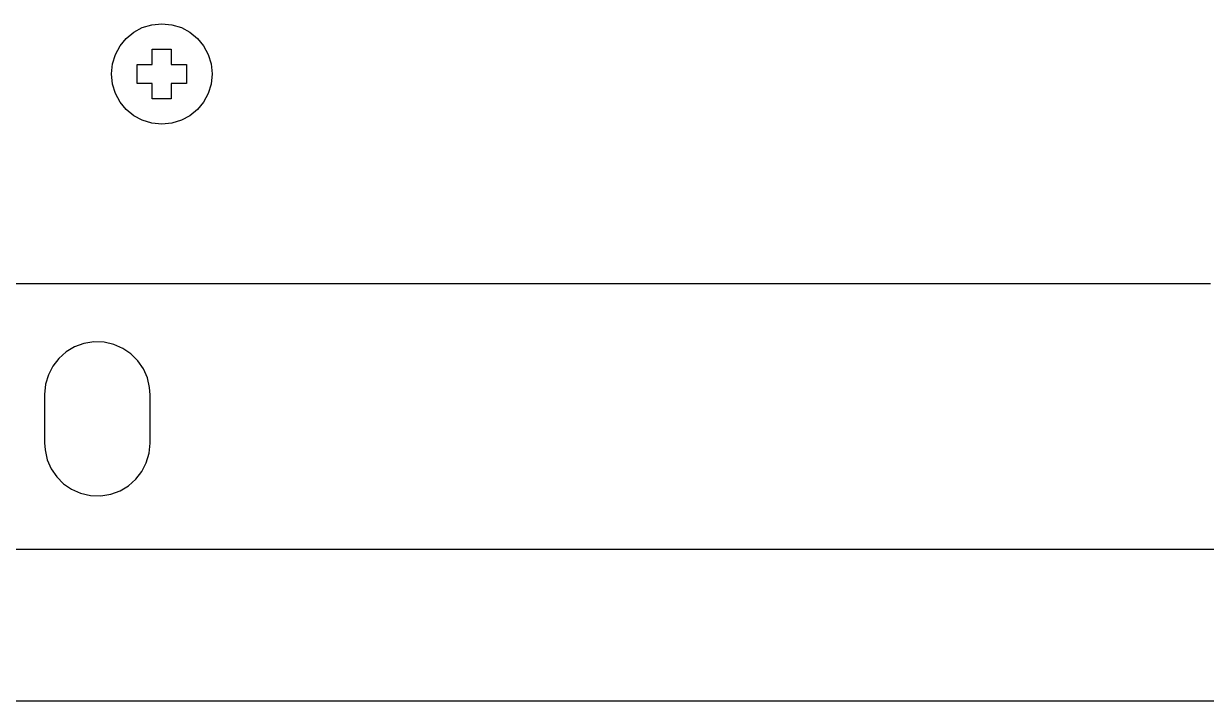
# Model space of a CAD drawing. Extents: x 1 to 47.7, y 0.2 to 35.
# Drawn here: x 20.378 to 23.495, y 1.025 to 2.81 of the extents above; entities that cross this region are included whole.
import ezdxf

# ---------------------------------------------------------------- set-up
doc = ezdxf.new("R2010")
doc.units = 0
doc.header["$MEASUREMENT"] = 0
for name, color, linetype in [('3_1__VERTICAL_RACK_MOUNT__', 7, 'CONTINUOUS'), ('3_2__VERTICAL_PANEL_MOUNT_', 7, 'CONTINUOUS'), ('7_0_____DWG', 7, 'CONTINUOUS')]:
    doc.layers.add(name, color=color, linetype=linetype)

msp = doc.modelspace()

# ---------------------------------------------------------------- linework, layer by layer
at = {"layer": '3_1__VERTICAL_RACK_MOUNT__'}
for points in [[(20.3132, 2.125), (20.4034, 2.125), (20.4961, 2.125), (20.5913, 2.125), (20.6888, 2.125), (20.7885, 2.125), (20.8903, 2.125), (20.994, 2.125), (21.0995, 2.125), (21.2067, 2.125), (21.3154, 2.125), (21.4256, 2.125), (21.6496, 2.125), (21.8777, 2.125), (22.1089, 2.125), (22.5766, 2.125), (23.0442, 2.125), (23.2754, 2.125), (23.5035, 2.125)], [(20.3363, 2.125), (20.3969, 2.125), (20.4586, 2.125), (20.5214, 2.125), (20.5854, 2.125), (20.6503, 2.125), (20.7163, 2.125), (20.7832, 2.125), (20.851, 2.125), (20.9197, 2.125), (20.9893, 2.125), (21.0596, 2.125), (21.1307, 2.125), (21.2026, 2.125), (21.2751, 2.125), (21.3483, 2.125), (21.4221, 2.125), (21.4965, 2.125), (21.6468, 2.125), (21.799, 2.125), (21.9526, 2.125), (22.1076, 2.125), (22.2634, 2.125), (22.5766, 2.125), (22.8898, 2.125), (23.0456, 2.125), (23.2005, 2.125), (23.3542, 2.125), (23.5063, 2.125)], [(23.6844, 1.425), (23.4688, 1.425), (23.2492, 1.425), (23.0266, 1.425), (22.5766, 1.425), (22.1265, 1.425), (21.9039, 1.425), (21.6843, 1.425), (21.4687, 1.425), (21.258, 1.425), (21.1549, 1.425), (21.0533, 1.425), (20.9535, 1.425), (20.8556, 1.425), (20.7596, 1.425), (20.6657, 1.425), (20.5741, 1.425), (20.4848, 1.425), (20.398, 1.425), (20.3138, 1.425)]]:
    msp.add_lwpolyline(points, dxfattribs=at)
msp.add_lwpolyline([(20.7114, 1.705), (20.7114, 1.7101), (20.7114, 1.7236), (20.7114, 1.7428), (20.7114, 1.7651), (20.7114, 1.7879), (20.7114, 1.8085), (20.7114, 1.8242), (20.7114, 1.8324), (20.7102, 1.8511), (20.7043, 1.8769), (20.6938, 1.9007), (20.6793, 1.9218), (20.6612, 1.9399), (20.6401, 1.9544), (20.6163, 1.9649), (20.5905, 1.9708), (20.5633, 1.9717), (20.5369, 1.9674), (20.5124, 1.9584), (20.4903, 1.9452), (20.4711, 1.9282), (20.4554, 1.908), (20.4435, 1.8851), (20.436, 1.8599), (20.4334, 1.833), (20.4334, 1.8279), (20.4334, 1.8144), (20.4334, 1.7952), (20.4334, 1.7728), (20.4334, 1.75), (20.4334, 1.7295), (20.4334, 1.7138), (20.4334, 1.7056), (20.4346, 1.6869), (20.4405, 1.661), (20.4509, 1.6373), (20.4655, 1.6162), (20.4836, 1.5981), (20.5047, 1.5835), (20.5285, 1.5731), (20.5543, 1.5671), (20.5815, 1.5663), (20.6079, 1.5706), (20.6324, 1.5796), (20.6545, 1.5928), (20.6737, 1.6098), (20.6894, 1.63), (20.7013, 1.6529), (20.7088, 1.6781)], close=True, dxfattribs=at)
at = {"layer": '3_2__VERTICAL_PANEL_MOUNT_'}
msp.add_lwpolyline([(23.5195, 1.025), (23.3334, 1.025), (23.1459, 1.025), (22.9572, 1.025), (22.578, 1.025), (22.1988, 1.025), (22.0101, 1.025), (21.8226, 1.025), (21.6365, 1.025), (21.5441, 1.025), (21.4523, 1.025), (21.361, 1.025), (21.2703, 1.025), (21.1802, 1.025), (21.0909, 1.025), (21.0023, 1.025), (20.9145, 1.025), (20.8275, 1.025), (20.7414, 1.025), (20.6562, 1.025), (20.572, 1.025), (20.4888, 1.025), (20.4067, 1.025), (20.3257, 1.025)], dxfattribs=at)
at = {"layer": '7_0_____DWG'}
msp.add_lwpolyline([(20.7424, 2.5446), (20.7157, 2.5473), (20.6908, 2.555), (20.6683, 2.5672), (20.6487, 2.5834), (20.6326, 2.603), (20.6203, 2.6255), (20.6126, 2.6504), (20.6099, 2.6771), (20.6126, 2.7038), (20.6203, 2.7286), (20.6326, 2.7511), (20.6487, 2.7707), (20.6683, 2.7869), (20.6908, 2.7991), (20.7157, 2.8069), (20.7424, 2.8095), (20.7691, 2.8069), (20.794, 2.7991), (20.8165, 2.7869), (20.8361, 2.7707), (20.8523, 2.7511), (20.8645, 2.7286), (20.8722, 2.7038), (20.8749, 2.6771), (20.8722, 2.6504), (20.8645, 2.6255), (20.8523, 2.603), (20.8361, 2.5834), (20.8165, 2.5672), (20.794, 2.555), (20.7691, 2.5473)], close=True, dxfattribs=at)
msp.add_lwpolyline([(20.7672, 2.7021), (20.8075, 2.7021), (20.8075, 2.6521), (20.7672, 2.6521), (20.7672, 2.612), (20.7173, 2.612), (20.7173, 2.6521), (20.6773, 2.6521), (20.6773, 2.7021), (20.7173, 2.7021), (20.7173, 2.7422), (20.7672, 2.7422), (20.7672, 2.7021)], dxfattribs=at)

doc.saveas('drawing.dxf')
